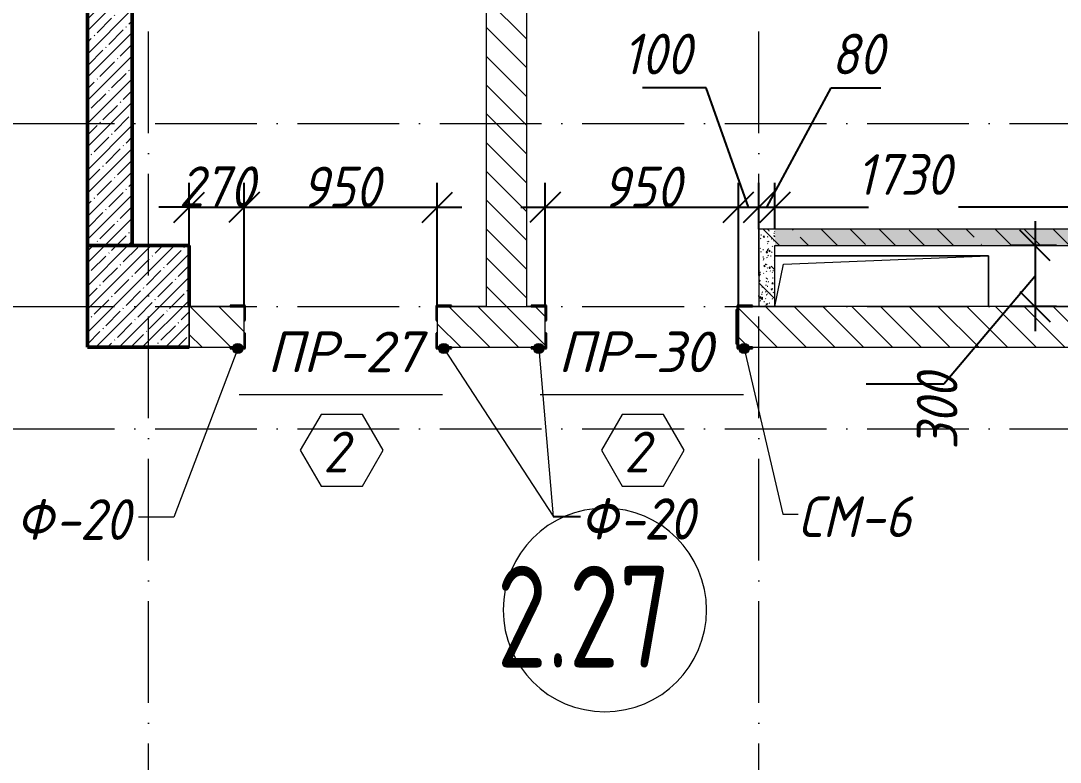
# Model space of a CAD drawing. Header units: millimetres. Extents: x -6064 to 178764, y -5836 to 29924.
# Drawn here: x 13382 to 18492, y 8861 to 12505 of the extents above; entities that cross this region are included whole.
import ezdxf

# ---------------------------------------------------------------- set-up
doc = ezdxf.new("R2010")
doc.units = ezdxf.units.MM
doc.linetypes.add('50_200_ШТРИХ_1Т_ш5_п1_п1_', pattern=[700, 500, -100, 0, -100])
doc.layers.add('A-ANNO-DIMS', color=7, linetype='Continuous')
for name, color, linetype, lineweight in [('A-AREA-IDEN', 7, 'Continuous', 9), ('A-DOOR-IDEN', 7, 'Continuous', 9), ('A-FLOR', 7, 'Continuous', 9), ('A-GENM', 7, 'Continuous', 9), ('A-GENM-1', 7, 'Continuous', 25), ('A-GENM-IDEN', 7, 'Continuous', 9), ('A-WALL-3', 7, 'Continuous', 50), ('A-WALL-PATT-1', 7, 'Continuous', 5), ('S-COLS', 7, 'Continuous', 9), ('S-COLS-1', 7, 'Continuous', 5), ('S-COLS-2', 7, 'Continuous', 50), ('Оси-1', 7, '50_200_ШТРИХ_1Т_ш5_п1_п1_', 9)]:
    doc.layers.add(name, color=color, linetype=linetype, lineweight=lineweight)
for name, color, linetype, lineweight, true_color in [('A-WALL-2', 7, 'Continuous', 5, 0xce0000), ('A-WALL-FNSH-2', 7, 'Continuous', 13, 0xce0000), ('A-WALL-FNSH-4', 7, 'Continuous', 13, 0x0070df), ('A-WALL-PATT-2', 7, 'Continuous', 5, 0xce0000), ('A-WALL-PATT-4', 7, 'Continuous', 5, 0x0070df)]:
    doc.layers.add(name, color=color, linetype=linetype, lineweight=lineweight, true_color=true_color)
doc.styles.add('ISOCPEUR_I_2', font='isocpeui.ttf', dxfattribs={"width": 0.9, "height": 200})
doc.styles.add('ISOCPEUR_I_4', font='isocpeui.ttf', dxfattribs={"height": 200})
doc.styles.add('СПДС', font='ГОСТ тип А.ttf', dxfattribs={"width": 0.9})
doc.dimstyles.new('ISO-2_0_0_9К_СРЕДНИЙ', dxfattribs={"dimscale": 304.8, "dimtxt": 199.196235, "dimasz": 0.492126, "dimexe": 0.393701, "dimexo": 0, "dimgap": 0, "dimtad": 1, "dimdec": 0, "dimzin": 0, "dimdsep": 46, "dimtxsty": 'ISOCPEUR_I_2', "dimblk1": 'OBLIQUE', "dimblk2": 'OBLIQUE', "dimsah": 1, "dimcen": 0.09, "dimdle": 0.393701, "dimazin": 0, "dimtfac": 1, "dimtdec": 4, "dimtix": 1, "dimtmove": 1, "dimatfit": 3, "dimfxl": 1, "dimtvp": 1, "dimtolj": 1, "dimtzin": 0, "dimarcsym": 2})
doc.dimstyles.new('ISO-2_0_0_9К_СРЕДНИЙ_1', dxfattribs={"dimscale": 304.8, "dimtxt": 199.196235, "dimasz": 0.492126, "dimexe": 0.393701, "dimexo": 0, "dimgap": 0, "dimtad": 1, "dimdec": 0, "dimzin": 0, "dimdsep": 46, "dimtxsty": 'ISOCPEUR_I_2', "dimblk1": 'OBLIQUE', "dimblk2": 'OBLIQUE', "dimsah": 1, "dimcen": 0.09, "dimdle": 0.393701, "dimazin": 0, "dimtfac": 1, "dimtdec": 4, "dimtix": 1, "dimtmove": 2, "dimatfit": 3, "dimfxl": 1, "dimtvp": 1, "dimtolj": 1, "dimtzin": 0, "dimarcsym": 2})
doc.dimstyles.new('ISO-2_0_0_9К_СРЕДНИЙ_2', dxfattribs={"dimscale": 304.8, "dimtxt": 199.196235, "dimasz": 0.492126, "dimexe": 0.393701, "dimexo": 0, "dimgap": 0, "dimtad": 1, "dimdec": 0, "dimzin": 0, "dimdsep": 46, "dimtxsty": 'ISOCPEUR_I_2', "dimblk1": 'OBLIQUE', "dimblk2": 'OBLIQUE', "dimsah": 1, "dimcen": 0.09, "dimdle": 0.393701, "dimazin": 0, "dimtfac": 1, "dimtdec": 4, "dimtix": 1, "dimtmove": 0, "dimatfit": 3, "dimfxl": 1, "dimtvp": 1, "dimtolj": 1, "dimtzin": 0, "dimarcsym": 2})
pattern_1 = [(135, (0, 0), (-70.71068, -70.71068), [])]
pattern_2 = [(45, (0, 0), (-57.02463, 57.02463), []), (45, (57.025, 0), (-57.02463, 57.02463), [100.806, -20.161, 3.353, -16.808])]
pattern_3 = [(50, (0, 0), (72.87376, -6.37607), [7.62, -83.82]), (355, (0, 0), (-14.097, 76.42244), [6.096, -67.056]), (100.451, (6.07, -0.53), (58.77696, 70.04687), [6.476, -71.236]), (46.184, (0, 20.32), (108.43142, -16.81745), [11.43, -125.73]), (96.636, (9.04, 18.92), (94.961, 98.9709), [9.714, -106.854]), (351.184, (0, 20.32), (94.96227, 98.9702), [9.144, -100.584]), (21, (10.16, 15.24), (60.64565, -40.90654), [7.62, -83.82]), (326, (10.16, 15.24), (24.72083, 73.67493), [6.096, -67.056]), (71.451, (15.214, 11.83), (85.36689, 32.76874), [6.476, -71.236]), (37.5, (0, 0), (1.235525, 33.822432), [3.353, -62.89, 3.353, -64.719, -67.31]), (37.5, (0, 0), (1.235525, 33.822432), [-134.315, 3.353, -63.957]), (7.5, (0, 0), (26.728146, 40.07255), [3.353, -35.458, 3.353, -61.366, -25.654]), (7.5, (0, 0), (26.728146, 40.07255), [-103.53, 3.353, -22.301]), (327.5, (-22.657, 0), (54.236318, -2.292117), [3.353, -22.047, 3.353, -75.895, -105.156]), (327.5, (-22.657, 0), (54.236318, -2.292117), [-104.648, 3.353, -101.803]), (317.5, (-32.817, 0), (59.25158, 10.17014), [3.353, -29.667, 3.353, -49.276, -74.676]), (317.5, (-32.817, 0), (59.25158, 10.17014), [-85.649, 3.353, -71.323])]
pattern_4 = [(135, (0, 0), (-142.5612, -142.5612), []), (135, (142.56, 0), (-142.5612, -142.5612), [252.016, -50.403, 3.353, -47.05])]

# ---------------------------------------------------------------- blocks, each defined once
blk = doc.blocks.new('AR_Отверстие прямоугольное _в плите_ - AR_Отверстие прямоугольное _в плите_-24507175-АР1_1_Кладочный план 2 этажа')
at = {"layer": 'A-GENM'}
for p, q in [((525, 125), (-525, 125)), ((-483.3, 83.3), (525, 125)), ((525, -125), (525, 125)), ((-525, -125), (-483.3, 83.3))]:
    blk.add_line(p, q, dxfattribs=at)
blk = doc.blocks.new('Фахверк_СКБ_Уголок - Ф-20_200х3960 h-28533880-АР1_1_Кладочный план 2 этажа')
at = {"layer": 'A-GENM-1'}
for p, q in [((200, 156), (125, 156)), ((125, 156), (125, 81)), ((200, 150), (200, 156)), ((131, 81), (131, 150)), ((131, 150), (200, 150)), ((125, 81), (131, 81)), ((131, 19), (125, 19)), ((125, 19), (125, -56)), ((131, -50), (131, 19)), ((200, -50), (131, -50)), ((200, -56), (200, -50)), ((125, -56), (200, -56))]:
    blk.add_line(p, q, dxfattribs=at)
blk = doc.blocks.new('Фахверк_СКБ_Уголок_Тип 2 - СМ-6_200х2180 h-30007491-АР1_1_Кладочный план 2 этажа')
at = {"layer": 'A-GENM-1'}
for p, q in [((125, 156), (125, 81)), ((200, 156), (125, 156)), ((200, 150), (200, 156)), ((131, 81), (131, 150)), ((131, 150), (200, 150)), ((125, 81), (131, 81)), ((131, 19), (125, 19)), ((125, 19), (125, -56)), ((131, -50), (131, 19)), ((200, -50), (131, -50)), ((200, -56), (200, -50)), ((125, -56), (200, -56))]:
    blk.add_line(p, q, dxfattribs=at)
blk = doc.blocks.new('Стойка_Влож_Полоса боковая - Полоса-27101091-АР1_1_Кладочный план 2 этажа')
at = {"layer": 'A-GENM'}
for p, q in [((-5, 85), (0, 85)), ((-5, -85), (-5, 85)), ((0, 31), (0, -31)), ((0, -85), (-5, -85))]:
    blk.add_line(p, q, dxfattribs=at)
blk = doc.blocks.new('AAR_СКБ_Марка_Двери_Перемычка и проем - Марка перемычки и проема-25306769-АР1_1_Кладочный план 2 этажа')
at = {"layer": 'A-DOOR-IDEN'}
for p, q in [((-5, 0), (5, 0)), ((-0.968, -0.984), (-1.986, -2.747)), ((1.067, -0.984), (-0.968, -0.984)), ((2.085, -2.747), (1.067, -0.984)), ((-1.986, -2.747), (-0.968, -4.509)), ((1.067, -4.509), (2.085, -2.747)), ((-0.968, -4.509), (1.067, -4.509))]:
    blk.add_line(p, q, dxfattribs=at)
blk = doc.blocks.new('_Oblique')
at = {"color": 0, "linetype": 'ByBlock', "lineweight": -2}
blk.add_line((-0.5, -0.5), (0.5, 0.5), dxfattribs=at)
blk = doc.blocks.new('DIMBLOCK435-АР1_1_Кладочный план 2 этажа')
at = {"layer": 'A-ANNO-DIMS', "color": 0, "lineweight": -2, "transparency": 16777216}
for p, q in [((15960, 11100), (15960, 11708)), ((16910, 11073.6), (16910, 11708)), ((15840, 11588), (17030, 11588))]:
    blk.add_line(p, q, dxfattribs=at)
at = {"layer": 'Defpoints', "color": 0, "transparency": 16777216}
for p in [(16910, 11588), (15960, 11100), (16910, 11073.6)]:
    blk.add_point(p, dxfattribs=at)
at = {"layer": 'A-ANNO-DIMS', "color": 0, "lineweight": -2, "transparency": 16777216, "xscale": 150, "yscale": 150, "zscale": 150, "rotation": 180}
blk.add_blockref('_Oblique', (15960, 11588), dxfattribs=at)
at = {"layer": 'A-ANNO-DIMS', "color": 0, "lineweight": -2, "transparency": 16777216, "xscale": 150, "yscale": 150, "zscale": 150}
blk.add_blockref('_Oblique', (16910, 11588), dxfattribs=at)
at = {"layer": 'A-ANNO-DIMS', "color": 0, "transparency": 16777216, "insert": (16435, 11688), "char_height": 200, "width": 455.087, "attachment_point": 5, "style": 'ISOCPEUR_I_2'}
blk.add_mtext('\\A1;950', dxfattribs=at)
blk = doc.blocks.new('DIMBLOCK436-АР1_1_Кладочный план 2 этажа')
at = {"layer": 'A-ANNO-DIMS', "color": 0, "lineweight": -2, "transparency": 16777216}
for p, q in [((16751.3, 12174.8), (16439.5, 12174.8)), ((16960, 11588), (16751.3, 12174.8)), ((16910, 11073.6), (16910, 11708)), ((17010, 11480), (17010, 11708)), ((16790, 11588), (17130, 11588))]:
    blk.add_line(p, q, dxfattribs=at)
at = {"layer": 'Defpoints', "color": 0, "transparency": 16777216}
for p in [(17010, 11588), (17010, 11480), (16910, 11073.6)]:
    blk.add_point(p, dxfattribs=at)
at = {"layer": 'A-ANNO-DIMS', "color": 0, "lineweight": -2, "transparency": 16777216, "xscale": 150, "yscale": 150, "zscale": 150, "rotation": 180}
blk.add_blockref('_Oblique', (16910, 11588), dxfattribs=at)
at = {"layer": 'A-ANNO-DIMS', "color": 0, "lineweight": -2, "transparency": 16777216, "xscale": 150, "yscale": 150, "zscale": 150}
blk.add_blockref('_Oblique', (17010, 11588), dxfattribs=at)
at = {"layer": 'A-ANNO-DIMS', "color": 0, "transparency": 16777216, "insert": (16342.1, 12441.5), "char_height": 200, "width": 409.118, "attachment_point": 1, "line_spacing_factor": 1.149209, "style": 'ISOCPEUR_I_2'}
blk.add_mtext('\\A1;100', dxfattribs=at)
blk = doc.blocks.new('DIMBLOCK437-АР1_1_Кладочный план 2 этажа')
at = {"layer": 'A-ANNO-DIMS', "color": 0, "lineweight": -2, "transparency": 16777216}
for p, q in [((17050, 11588), (17366.6, 12174.8)), ((17366.6, 12174.8), (17610.4, 12174.8)), ((17010, 11480), (17010, 11708)), ((17090, 11483), (17090, 11708)), ((16890, 11588), (17210, 11588))]:
    blk.add_line(p, q, dxfattribs=at)
at = {"layer": 'Defpoints', "color": 0, "transparency": 16777216}
for p in [(17090, 11588), (17010, 11480), (17090, 11483)]:
    blk.add_point(p, dxfattribs=at)
at = {"layer": 'A-ANNO-DIMS', "color": 0, "lineweight": -2, "transparency": 16777216, "xscale": 150, "yscale": 150, "zscale": 150, "rotation": 180}
blk.add_blockref('_Oblique', (17010, 11588), dxfattribs=at)
at = {"layer": 'A-ANNO-DIMS', "color": 0, "lineweight": -2, "transparency": 16777216, "xscale": 150, "yscale": 150, "zscale": 150}
blk.add_blockref('_Oblique', (17090, 11588), dxfattribs=at)
at = {"layer": 'A-ANNO-DIMS', "color": 0, "transparency": 16777216, "insert": (17366.6, 12441.5), "char_height": 200, "width": 303.391, "attachment_point": 1, "line_spacing_factor": 1.149209, "style": 'ISOCPEUR_I_2'}
blk.add_mtext('\\A1;80', dxfattribs=at)
blk = doc.blocks.new('DIMBLOCK438-АР1_1_Кладочный план 2 этажа')
at = {"layer": 'A-ANNO-DIMS', "color": 0, "lineweight": -2, "transparency": 16777216}
for p, q in [((17090, 11483), (17090, 11708)), ((18820, 11694.1), (18820, 11468)), ((16970, 11588), (17549.8, 11588)), ((18940, 11588), (17992, 11588))]:
    blk.add_line(p, q, dxfattribs=at)
at = {"layer": 'Defpoints', "color": 0, "transparency": 16777216}
for p in [(18820, 11694.1), (18820, 11588), (17090, 11483)]:
    blk.add_point(p, dxfattribs=at)
at = {"layer": 'A-ANNO-DIMS', "color": 0, "lineweight": -2, "transparency": 16777216, "xscale": 150, "yscale": 150, "zscale": 150, "rotation": 180}
blk.add_blockref('_Oblique', (17090, 11588), dxfattribs=at)
at = {"layer": 'A-ANNO-DIMS', "color": 0, "lineweight": -2, "transparency": 16777216, "xscale": 150, "yscale": 150, "zscale": 150}
blk.add_blockref('_Oblique', (18820, 11588), dxfattribs=at)
at = {"layer": 'A-ANNO-DIMS', "color": 0, "transparency": 16777216, "insert": (17490.5, 11849.3), "char_height": 200, "width": 560.814, "attachment_point": 1, "line_spacing_factor": 1.149209, "style": 'ISOCPEUR_I_2'}
blk.add_mtext('\\A1;1730', dxfattribs=at)
blk = doc.blocks.new('DIMBLOCK441-АР1_1_Кладочный план 2 этажа')
at = {"layer": 'A-ANNO-DIMS', "color": 0, "lineweight": -2, "transparency": 16777216}
for p, q in [((18368.7, 11520), (18368.7, 10980)), ((18474.8, 11400), (18248.7, 11400)), ((18368.7, 11250), (17920.5, 10718.9)), ((18474.8, 11100), (18248.7, 11100)), ((17920.5, 10718.9), (17538.2, 10718.9))]:
    blk.add_line(p, q, dxfattribs=at)
at = {"layer": 'Defpoints', "color": 0, "transparency": 16777216}
for p in [(18474.8, 11400), (18368.7, 11100), (18474.8, 11100)]:
    blk.add_point(p, dxfattribs=at)
at = {"layer": 'A-ANNO-DIMS', "color": 0, "lineweight": -2, "transparency": 16777216, "xscale": 150, "yscale": 150, "zscale": 150}
for p, rotation in [((18368.7, 11400), 90), ((18368.7, 11100), 270)]:
    blk.add_blockref('_Oblique', p, dxfattribs=dict(at, rotation=rotation))
at = {"layer": 'A-ANNO-DIMS', "color": 0, "transparency": 16777216, "insert": (17787.2, 10397.1), "char_height": 200, "width": 455.087, "attachment_point": 1, "rotation": 90, "line_spacing_factor": 1.149209, "style": 'ISOCPEUR_I_2'}
blk.add_mtext('\\A1;300', dxfattribs=at)
blk = doc.blocks.new('DIMBLOCK442-АР1_1_Кладочный план 2 этажа')
at = {"layer": 'A-ANNO-DIMS', "color": 0, "lineweight": -2, "transparency": 16777216}
for p, q in [((14210, 11400), (14210, 11708)), ((14480, 11100), (14480, 11708)), ((14210, 11588), (14060, 11588)), ((14210, 11588), (14480, 11588)), ((14480, 11588), (14630, 11588))]:
    blk.add_line(p, q, dxfattribs=at)
at = {"layer": 'Defpoints', "color": 0, "transparency": 16777216}
for p in [(14480, 11588), (14210, 11400), (14480, 11100)]:
    blk.add_point(p, dxfattribs=at)
at = {"layer": 'A-ANNO-DIMS', "color": 0, "lineweight": -2, "transparency": 16777216, "xscale": 150, "yscale": 150, "zscale": 150}
blk.add_blockref('_Oblique', (14210, 11588), dxfattribs=at)
at = {"layer": 'A-ANNO-DIMS', "color": 0, "lineweight": -2, "transparency": 16777216, "xscale": 150, "yscale": 150, "zscale": 150, "rotation": 180}
blk.add_blockref('_Oblique', (14480, 11588), dxfattribs=at)
at = {"layer": 'A-ANNO-DIMS', "color": 0, "transparency": 16777216, "insert": (14345, 11689.3), "char_height": 200, "width": 455.087, "attachment_point": 5, "style": 'ISOCPEUR_I_2'}
blk.add_mtext('\\A1;270', dxfattribs=at)
blk = doc.blocks.new('DIMBLOCK443-АР1_1_Кладочный план 2 этажа')
at = {"layer": 'A-ANNO-DIMS', "color": 0, "lineweight": -2, "transparency": 16777216}
for p, q in [((14480, 11100), (14480, 11708)), ((15430, 11073.6), (15430, 11708)), ((14360, 11588), (15550, 11588))]:
    blk.add_line(p, q, dxfattribs=at)
at = {"layer": 'Defpoints', "color": 0, "transparency": 16777216}
for p in [(15430, 11588), (14480, 11100), (15430, 11073.6)]:
    blk.add_point(p, dxfattribs=at)
at = {"layer": 'A-ANNO-DIMS', "color": 0, "lineweight": -2, "transparency": 16777216, "xscale": 150, "yscale": 150, "zscale": 150, "rotation": 180}
blk.add_blockref('_Oblique', (14480, 11588), dxfattribs=at)
at = {"layer": 'A-ANNO-DIMS', "color": 0, "lineweight": -2, "transparency": 16777216, "xscale": 150, "yscale": 150, "zscale": 150}
blk.add_blockref('_Oblique', (15430, 11588), dxfattribs=at)
at = {"layer": 'A-ANNO-DIMS', "color": 0, "transparency": 16777216, "insert": (14955, 11688), "char_height": 200, "width": 455.087, "attachment_point": 5, "style": 'ISOCPEUR_I_2'}
blk.add_mtext('\\A1;950', dxfattribs=at)
blk = doc.blocks.new('Марка_Помещения - Номер-25198446-Объем проектирования 2 этажа')
at = {"layer": 'A-AREA-IDEN'}
for start, end in [(360, 180), (180, 360)]:
    blk.add_arc((0, 0), 2.5, start, end, dxfattribs=at)

msp = doc.modelspace()

# ---------------------------------------------------------------- hatches: boundary and pattern name
at = {"layer": 'A-GENM-IDEN'}
h = msp.add_hatch(color=256, dxfattribs=at)
edge = h.paths.add_edge_path(flags=0)
edge.add_arc((14448.5, 10894), 25, 0, 360)
h = msp.add_hatch(color=256, dxfattribs=at)
edge = h.paths.add_edge_path(flags=0)
edge.add_arc((15461.5, 10894), 25, 0, 360)
h = msp.add_hatch(color=256, dxfattribs=at)
edge = h.paths.add_edge_path(flags=0)
edge.add_arc((15928.5, 10894), 25, 0, 360)
h = msp.add_hatch(color=256, dxfattribs=at)
edge = h.paths.add_edge_path(flags=0)
edge.add_arc((16939, 10894), 25, 0, 360)
at = {"layer": 'A-WALL-PATT-1'}
h = msp.add_hatch(dxfattribs=at)
h.set_pattern_fill('FP_7', color=256, style=0, pattern_type=2)
h.set_pattern_definition(pattern_2)
h.paths.add_polyline_path([(13930, 11400), (13930, 14600), (13710, 14600), (13710, 11400)], flags=0)
at = {"layer": 'A-WALL-PATT-2'}
h = msp.add_hatch(dxfattribs=at)
h.set_pattern_fill('FP_22', color=256, style=0, pattern_type=2)
h.set_pattern_definition(pattern_1)
h.paths.add_polyline_path([(15870, 11100), (15870, 14980), (15670, 14980), (15670, 11100)], flags=0)
h = msp.add_hatch(dxfattribs=at)
h.set_pattern_fill('FP_22', color=256, style=0, pattern_type=2)
h.set_pattern_definition(pattern_1)
h.paths.add_polyline_path([(18287.6, 10900), (19710, 10900), (19710, 11100), (16910, 11100), (16910, 10900), (16979, 10900)], flags=0)
h.paths.add_polyline_path([(15499, 10900), (15960, 10900), (15960, 11100), (15430, 11100), (15430, 10900)], flags=0)
h.paths.add_polyline_path([(14210, 10900), (14480, 10900), (14480, 11100), (14210, 11100)], flags=0)
at = {"layer": 'A-WALL-PATT-4'}
h = msp.add_hatch(dxfattribs=at)
h.set_pattern_fill('FP_25', color=256, style=0, pattern_type=2)
h.set_pattern_definition(pattern_3)
h.paths.add_polyline_path([(17090, 11100), (17090, 11480), (17010, 11480), (17010, 11100)], flags=0)
h = msp.add_hatch(dxfattribs=at)
h.set_pattern_fill('FP_26', color=256, style=0, pattern_type=2)
h.set_pattern_definition(pattern_4)
h.paths.add_polyline_path([(17090, 11100), (17090, 11480), (17010, 11480), (17010, 11100)], flags=0)
h = msp.add_hatch(dxfattribs=at)
h.set_pattern_fill('FP_25', color=256, style=0, pattern_type=2)
h.set_pattern_definition(pattern_3)
h.paths.add_polyline_path([(17090, 11400), (18820, 11400), (18820, 11480), (17090, 11480)], flags=0)
h = msp.add_hatch(dxfattribs=at)
h.set_pattern_fill('FP_26', color=256, style=0, pattern_type=2)
h.set_pattern_definition(pattern_4)
h.paths.add_polyline_path([(17090, 11400), (18820, 11400), (18820, 11480), (17090, 11480)], flags=0)
at = {"layer": 'S-COLS-1'}
h = msp.add_hatch(dxfattribs=at)
h.set_pattern_fill('FP_7', color=256, style=0, pattern_type=2)
h.set_pattern_definition(pattern_2)
h.paths.add_polyline_path([(13710, 10900), (14210, 10900), (14210, 11400), (13710, 11400)], flags=0)

# ---------------------------------------------------------------- linework, layer by layer
at = {"layer": 'A-FLOR'}
for p, q in [((17090, 11350), (18140, 11350)), ((18140, 11350), (18140, 11100))]:
    msp.add_line(p, q, dxfattribs=at)
at = {"layer": 'A-GENM-IDEN'}
for p, q in [((14448.5, 10894), (14134, 10065.7)), ((15461.5, 10894), (15998.7, 10070.5)), ((15928.5, 10894), (15998.7, 10067.4)), ((16939, 10894), (17128.7, 10079.7)), ((15998.7, 10070.5), (16134.3, 10070.5)), ((15998.7, 10067.4), (16134.3, 10067.4)), ((17128.7, 10079.7), (17203.6, 10079.7)), ((14134, 10065.7), (13961.2, 10065.7))]:
    msp.add_line(p, q, dxfattribs=at)
for centre in [(14448.5, 10894), (15461.5, 10894), (15928.5, 10894), (16939, 10894)]:
    msp.add_circle(centre, 25, dxfattribs=at)
at = {"layer": 'A-WALL-2'}
msp.add_line((14210, 11100), (14210, 10900), dxfattribs=at)
at = {"layer": 'A-WALL-3'}
for p, q in [((13710, 14600), (13710, 11400)), ((13930, 11400), (13930, 14270)), ((13710, 11400), (13930, 11400))]:
    msp.add_line(p, q, dxfattribs=at)
at = {"layer": 'A-WALL-FNSH-2'}
for p, q in [((15670, 14980), (15670, 11100)), ((15870, 11100), (15870, 14980)), ((14411, 11100), (14210, 11100)), ((15670, 11100), (15499, 11100)), ((15891, 11100), (15870, 11100)), ((19710, 11100), (16979, 11100)), ((14480, 10969), (14480, 11031)), ((15430, 11031), (15430, 10969)), ((15960, 10969), (15960, 11031)), ((16910, 11031), (16910, 10969)), ((14210, 10900), (14411, 10900)), ((15499, 10900), (15891, 10900)), ((16979, 10900), (19710, 10900))]:
    msp.add_line(p, q, dxfattribs=at)
at = {"layer": 'A-WALL-FNSH-4'}
for p, q in [((17010, 11480), (17010, 11100)), ((18820, 11480), (17010, 11480)), ((17090, 11100), (17090, 11400)), ((17090, 11400), (18820, 11400))]:
    msp.add_line(p, q, dxfattribs=at)
at = {"layer": 'S-COLS'}
msp.add_line((14210, 10900), (14210, 11100), dxfattribs=at)
at = {"layer": 'S-COLS-2'}
for p, q in [((14210, 11400), (13710, 11400)), ((13710, 11400), (13710, 10900)), ((14210, 11100), (14210, 11400)), ((13710, 10900), (14210, 10900))]:
    msp.add_line(p, q, dxfattribs=at)
at = {"layer": 'Оси-1'}
for p, q in [((14010, -4150), (14010, 28636.9)), ((17010, -4150), (17010, 28636.9)), ((-4160, 12000), (125951.6, 12000)), ((-4160, 11100), (125951.6, 11100)), ((-4160, 10500), (125951.6, 10500))]:
    msp.add_line(p, q, dxfattribs=at)

# ---------------------------------------------------------------- block references
at = {"layer": 'A-AREA-IDEN', "xscale": 199.9999999999999, "yscale": 199.9999999999999, "zscale": 199.9999999999999}
msp.add_blockref('Марка_Помещения - Номер-25198446-Объем проектирования 2 этажа', (16253.6, 9608.8), dxfattribs=at)
at = {"layer": 'A-DOOR-IDEN', "xscale": 99.99999999999993, "yscale": 99.99999999999993, "zscale": 99.99999999999993}
for p in [(14955, 10668.3), (16435, 10668.3)]:
    msp.add_blockref('AAR_СКБ_Марка_Двери_Перемычка и проем - Марка перемычки и проема-25306769-АР1_1_Кладочный план 2 этажа', p, dxfattribs=at)
at = {"layer": 'A-GENM'}
for name, p in [('AR_Отверстие прямоугольное _в плите_ - AR_Отверстие прямоугольное _в плите_-24507175-АР1_1_Кладочный план 2 этажа', (17615, 11225)), ('Стойка_Влож_Полоса боковая - Полоса-27101091-АР1_1_Кладочный план 2 этажа', (16904, 11000))]:
    msp.add_blockref(name, p, dxfattribs=at)
at = {"layer": 'A-GENM-1', "rotation": 180}
for p in [(14611, 11050), (16091, 11050)]:
    msp.add_blockref('Фахверк_СКБ_Уголок - Ф-20_200х3960 h-28533880-АР1_1_Кладочный план 2 этажа', p, dxfattribs=at)
at = {"layer": 'A-GENM-1'}
for name, p in [('Фахверк_СКБ_Уголок - Ф-20_200х3960 h-28533880-АР1_1_Кладочный план 2 этажа', (15299, 10950)), ('Фахверк_СКБ_Уголок_Тип 2 - СМ-6_200х2180 h-30007491-АР1_1_Кладочный план 2 этажа', (16779, 10950))]:
    msp.add_blockref(name, p, dxfattribs=at)

# ---------------------------------------------------------------- texts
at = {"layer": 'A-AREA-IDEN', "insert": (15722.1, 9825.9), "char_height": 500, "width": 1327.594, "attachment_point": 1, "style": 'СПДС'}
msp.add_mtext('2.27', dxfattribs=at)
at = {"layer": 'A-DOOR-IDEN', "char_height": 200, "width": 158.734, "attachment_point": 1, "style": 'ISOCPEUR_I_2'}
for insert in [(14868.8, 10485.6), (16348.8, 10485.6)]:
    msp.add_mtext('\\fISOCPEUR|b0|i1|c204|p34|;\\W.9;2', dxfattribs=dict(at, insert=insert))
at = {"layer": 'A-GENM-IDEN', "char_height": 200, "attachment_point": 1}
for s, insert, width, style in [('ПР', (14593.1, 10977.6), 416.877, 'ISOCPEUR_I_4'), ('-27', (14937, 10977.6), 529.114, 'ISOCPEUR_I_4'), ('ПР', (16022.7, 10977.6), 416.877, 'ISOCPEUR_I_4'), ('-30', (16366.7, 10977.6), 529.114, 'ISOCPEUR_I_4'), ('\\fISOCPEUR|b0|i1|c204|p34|;\\W.9;Ф', (13359.8, 10153.4), 230.886, 'ISOCPEUR_I_2'), ('-20', (13550.3, 10153.4), 476.202, 'ISOCPEUR_I_2'), ('\\fISOCPEUR|b0|i1|c204|p34|;\\W.9;Ф', (16134.3, 10158.1), 230.886, 'ISOCPEUR_I_2'), ('\\fISOCPEUR|b0|i1|c204|p34|;\\W.9;Ф', (16134.3, 10155), 230.886, 'ISOCPEUR_I_2'), ('-20', (16324.8, 10158.1), 476.202, 'ISOCPEUR_I_2'), ('-20', (16324.8, 10155), 476.202, 'ISOCPEUR_I_2'), ('СМ', (17203.6, 10167.3), 367.975, 'ISOCPEUR_I_2'), ('-6', (17507.2, 10167.3), 317.468, 'ISOCPEUR_I_2')]:
    msp.add_mtext(s, dxfattribs=dict(at, insert=insert, width=width, style=style))

# ---------------------------------------------------------------- dimensions: what is measured, and where the dimension line sits
at = {"layer": 'A-ANNO-DIMS'}
for base, p1, p2, dimstyle, override, picture, middle in [((17010, 11588), (16910, 11073.6), (17010, 11480), 'ISO-2_0_0_9К_СРЕДНИЙ', {"dimpost": '<>', "dimfxl": 418.540638}, 'DIMBLOCK436-АР1_1_Кладочный план 2 этажа', (16751.3, 12174.8)), ((17090, 11588), (17010, 11480), (17090, 11483), 'ISO-2_0_0_9К_СРЕДНИЙ', {"dimpost": '<>', "dimfxl": 80.058043}, 'DIMBLOCK437-АР1_1_Кладочный план 2 этажа', (17366.6, 12174.8)), ((18820, 11588), (17090, 11483), (18820, 11694.1), 'ISO-2_0_0_9К_СРЕДНИЙ_1', {"dimpost": '<>', "dimfxl": 1742.822727}, 'DIMBLOCK438-АР1_1_Кладочный план 2 этажа', (17770.9, 11716))]:
    dim = msp.add_linear_dim(base=base, p1=p1, p2=p2, dimstyle=dimstyle, override=override, dxfattribs=at)
    dim.commit()
    dim.dimension.update_dxf_attribs({"geometry": picture, "text_midpoint": middle, "dimtype": 160})
for base, p1, p2, override, picture, middle in [((14480, 11588), (14210, 11400), (14480, 11100), {"dimpost": '<>', "dimfxl": 403.60874}, 'DIMBLOCK442-АР1_1_Кладочный план 2 этажа', (14345, 11689.3)), ((15430, 11588), (14480, 11100), (15430, 11073.6), {"dimpost": '<>', "dimfxl": 950.367274}, 'DIMBLOCK443-АР1_1_Кладочный план 2 этажа', (14955, 11688)), ((16910, 11588), (15960, 11100), (16910, 11073.6), {"dimpost": '<>', "dimfxl": 950.367274}, 'DIMBLOCK435-АР1_1_Кладочный план 2 этажа', (16435, 11688))]:
    dim = msp.add_linear_dim(base=base, p1=p1, p2=p2, dimstyle='ISO-2_0_0_9К_СРЕДНИЙ_2', override=override, dxfattribs=at)
    dim.commit()
    dim.dimension.update_dxf_attribs({"geometry": picture, "text_midpoint": middle})
dim = msp.add_linear_dim(base=(18368.7, 11100), p1=(18474.8, 11400), p2=(18474.8, 11100), angle=90, dimstyle='ISO-2_0_0_9К_СРЕДНИЙ', override={"dimpost": '<>', "dimfxl": 299.999995}, dxfattribs=at)
dim.commit()
dim.dimension.update_dxf_attribs({"geometry": 'DIMBLOCK441-АР1_1_Кладочный план 2 этажа', "text_midpoint": (17920.5, 10718.9), "dimtype": 160, "text_rotation": 90})

doc.saveas('drawing.dxf')
